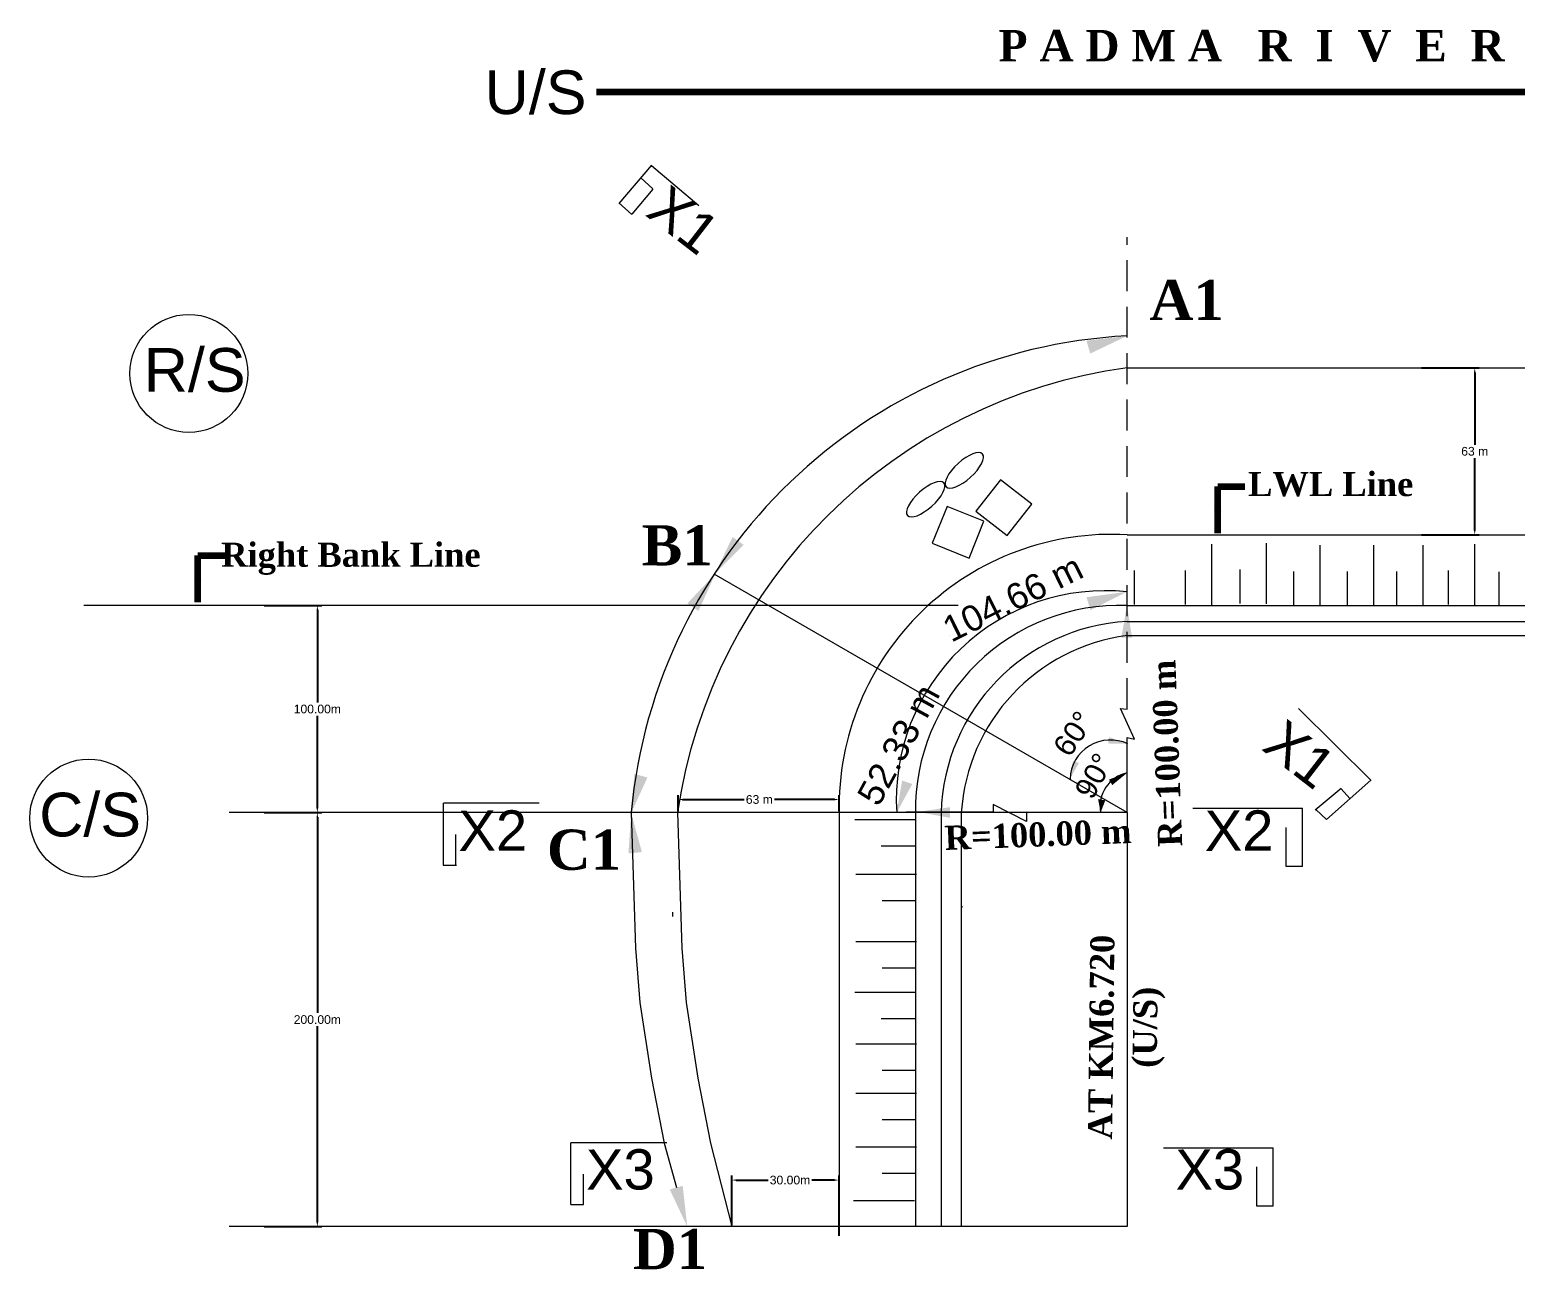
# Model space of a CAD drawing. Header units: inches. Extents: x 15 to 141071, y -30183 to 14738.
# Drawn here: x 140889 to 140949, y -18826.1 to -18776 of the extents above; entities that cross this region are included whole.
import ezdxf

# ---------------------------------------------------------------- set-up
doc = ezdxf.new("R2010")
doc.units = ezdxf.units.IN
doc.header["$MEASUREMENT"] = 0
doc.header["$PDMODE"] = 3
doc.linetypes.add('DASHED2', pattern=[0.375, 0.25, -0.125])
doc.layers.add('LINE', color=7, linetype='Continuous')
doc.styles.add('Arial-200', font='arial.ttf')
doc.styles.get("Standard").update_dxf_attribs({"font": 'arial.ttf'})
doc.dimstyles.get("Standard").update_dxf_attribs({"dimtxt": 0.18, "dimasz": 0.18, "dimexe": 0.18, "dimexo": 0.0625, "dimgap": 0.09, "dimtad": 0, "dimtih": 1, "dimtoh": 1, "dimdec": 4, "dimzin": 0, "dimdsep": 46, "dimtxsty": 'Standard', "dimcen": 0.09, "dimadec": 0, "dimazin": 0, "dimtfac": 1, "dimtdec": 4, "dimtofl": 0, "dimtmove": 0, "dimatfit": 3, "dimfxl": 1, "dimtolj": 1, "dimtzin": 0, "dimarcsym": 0})

# ---------------------------------------------------------------- blocks, each defined once
blk = doc.blocks.new('*D212')
at = {"color": 0, "linetype": 'ByBlock', "lineweight": -2, "ltscale": 0.5, "transparency": 16777216}
for p, q in [((140945.23, -18789.678), (140947.56, -18789.678)), ((140947.38, -18789.858), (140947.38, -18792.779)), ((140947.38, -18796.238), (140947.38, -18793.317)), ((140945.23, -18796.418), (140947.56, -18796.418))]:
    blk.add_line(p, q, dxfattribs=at)
at = {"color": 0, "linetype": 'ByBlock', "ltscale": 0.5, "transparency": 16777216}
for points in [[(140947.35, -18789.858), (140947.41, -18789.858), (140947.38, -18789.678)], [(140947.35, -18796.238), (140947.41, -18796.238), (140947.38, -18796.418)]]:
    blk.add_solid(points, dxfattribs=at)
at = {"layer": 'Defpoints', "color": 0, "linetype": 'ByBlock', "ltscale": 0.5, "transparency": 16777216}
for p in [(140945.168, -18789.678), (140945.168, -18796.418), (140947.38, -18796.418)]:
    blk.add_point(p, dxfattribs=at)
at = {"color": 0, "linetype": 'ByBlock', "lineweight": 20, "ltscale": 0.5, "transparency": 16777216, "insert": (140947.38, -18793.048), "char_height": 0.18, "attachment_point": 5}
blk.add_mtext('\\A1;{\\H1.95x;63 m}', dxfattribs=at)
blk = doc.blocks.new('*D213')
at = {"color": 0, "linetype": 'ByBlock', "lineweight": -2, "ltscale": 0.5, "transparency": 16777216}
for p, q in [((140915.205, -18807.575), (140915.205, -18806.929)), ((140915.385, -18807.109), (140917.874, -18807.109)), ((140921.527, -18807.109), (140919.094, -18807.109)), ((140921.707, -18807.575), (140921.707, -18806.929))]:
    blk.add_line(p, q, dxfattribs=at)
at = {"color": 0, "linetype": 'ByBlock', "ltscale": 0.5, "transparency": 16777216}
for points in [[(140915.385, -18807.079), (140915.385, -18807.139), (140915.205, -18807.109)], [(140921.527, -18807.079), (140921.527, -18807.139), (140921.707, -18807.109)]]:
    blk.add_solid(points, dxfattribs=at)
at = {"layer": 'Defpoints', "color": 0, "linetype": 'ByBlock', "ltscale": 0.5, "transparency": 16777216}
for p in [(140921.707, -18807.109), (140915.205, -18807.637), (140921.707, -18807.637)]:
    blk.add_point(p, dxfattribs=at)
at = {"color": 0, "linetype": 'ByBlock', "lineweight": 20, "ltscale": 0.5, "transparency": 16777216, "insert": (140918.484, -18807.109), "char_height": 0.18, "attachment_point": 5}
blk.add_mtext('\\A1;{\\H1.95x;63 m}', dxfattribs=at)
blk = doc.blocks.new('*D214')
at = {"color": 0, "linetype": 'ByBlock', "lineweight": -2, "ltscale": 0.5, "transparency": 16777216}
for p, q in [((140898.484, -18799.274), (140900.813, -18799.274)), ((140900.633, -18799.454), (140900.633, -18803.186)), ((140900.633, -18807.457), (140900.633, -18803.725)), ((140898.484, -18807.637), (140900.813, -18807.637))]:
    blk.add_line(p, q, dxfattribs=at)
at = {"color": 0, "linetype": 'ByBlock', "ltscale": 0.5, "transparency": 16777216}
for points in [[(140900.603, -18799.454), (140900.663, -18799.454), (140900.633, -18799.274)], [(140900.603, -18807.457), (140900.663, -18807.457), (140900.633, -18807.637)]]:
    blk.add_solid(points, dxfattribs=at)
at = {"layer": 'Defpoints', "color": 0, "linetype": 'ByBlock', "ltscale": 0.5, "transparency": 16777216}
for p in [(140898.421, -18799.274), (140898.421, -18807.637), (140900.633, -18807.637)]:
    blk.add_point(p, dxfattribs=at)
at = {"color": 0, "linetype": 'ByBlock', "lineweight": 20, "ltscale": 0.5, "transparency": 16777216, "insert": (140900.633, -18803.456), "char_height": 0.18, "attachment_point": 5}
blk.add_mtext('\\A1;{\\H1.95x;100.00m}', dxfattribs=at)
blk = doc.blocks.new('*D215')
at = {"color": 0, "linetype": 'ByBlock', "lineweight": -2, "ltscale": 0.5, "transparency": 16777216}
for p, q in [((140898.484, -18807.637), (140900.813, -18807.637)), ((140900.633, -18807.817), (140900.633, -18815.728)), ((140900.633, -18824.177), (140900.633, -18816.266)), ((140898.484, -18824.357), (140900.813, -18824.357))]:
    blk.add_line(p, q, dxfattribs=at)
at = {"color": 0, "linetype": 'ByBlock', "ltscale": 0.5, "transparency": 16777216}
for points in [[(140900.603, -18807.817), (140900.663, -18807.817), (140900.633, -18807.637)], [(140900.603, -18824.177), (140900.663, -18824.177), (140900.633, -18824.357)]]:
    blk.add_solid(points, dxfattribs=at)
at = {"layer": 'Defpoints', "color": 0, "linetype": 'ByBlock', "ltscale": 0.5, "transparency": 16777216}
for p in [(140898.421, -18807.637), (140898.421, -18824.357), (140900.633, -18824.357)]:
    blk.add_point(p, dxfattribs=at)
at = {"color": 0, "linetype": 'ByBlock', "lineweight": 20, "ltscale": 0.5, "transparency": 16777216, "insert": (140900.633, -18815.997), "char_height": 0.18, "attachment_point": 5}
blk.add_mtext('\\A1;{\\H1.95x;200.00m}', dxfattribs=at)
blk = doc.blocks.new('*D216')
at = {"color": 0, "linetype": 'ByBlock', "lineweight": -2, "ltscale": 0.5, "transparency": 16777216}
for p, q in [((140917.372, -18824.295), (140917.372, -18822.298)), ((140917.552, -18822.478), (140918.842, -18822.478)), ((140921.527, -18822.478), (140920.605, -18822.478)), ((140921.707, -18824.73), (140921.707, -18822.298))]:
    blk.add_line(p, q, dxfattribs=at)
at = {"color": 0, "linetype": 'ByBlock', "ltscale": 0.5, "transparency": 16777216}
for points in [[(140917.552, -18822.448), (140917.552, -18822.508), (140917.372, -18822.478)], [(140921.527, -18822.448), (140921.527, -18822.508), (140921.707, -18822.478)]]:
    blk.add_solid(points, dxfattribs=at)
at = {"layer": 'Defpoints', "color": 0, "linetype": 'ByBlock', "ltscale": 0.5, "transparency": 16777216}
for p in [(140921.707, -18822.478), (140917.372, -18824.357), (140921.707, -18824.793)]:
    blk.add_point(p, dxfattribs=at)
at = {"color": 0, "linetype": 'ByBlock', "lineweight": 20, "ltscale": 0.5, "transparency": 16777216, "insert": (140919.724, -18822.478), "char_height": 0.18, "attachment_point": 5}
blk.add_mtext('\\A1;{\\H1.95x;30.00m}', dxfattribs=at)

msp = doc.modelspace()

# ---------------------------------------------------------------- linework, layer by layer
at = {"color": 0, "linetype": 'Continuous', "lineweight": 20, "ltscale": 0.5}
for p, q in [((140914.179617, -18782.447345), (140913.703256, -18782.007907)), ((140913.33365, -18783.477908), (140912.807949, -18783.018289)), ((140933.643757, -18804.669081), (140933.074193, -18803.432096)), ((140933.074193, -18803.432096), (140933.345912, -18803.458033)), ((140933.643757, -18804.669081), (140933.074193, -18803.432096)), ((140933.074193, -18803.432096), (140933.345912, -18803.458033)), ((140943.203543, -18806.339096), (140940.261947, -18803.433923)), ((140933.336035, -18807.628569), (140933.347697, -18804.608712)), ((140933.336035, -18807.628569), (140933.347697, -18804.608712)), ((140933.347697, -18804.608712), (140933.643757, -18804.669081)), ((140933.347697, -18804.608712), (140933.643757, -18804.669081)), ((140941.981743, -18806.670984), (140942.33784, -18807.065308)), ((140933.336039, -18807.637448), (140897.073785, -18807.637448)), ((140909.594107, -18807.261517), (140905.721976, -18807.261517)), ((140905.721976, -18809.759386), (140905.721976, -18807.261517)), ((140921.707418, -18807.637448), (140921.707418, -18824.357448)), ((140927.933366, -18807.619378), (140924.43443, -18807.608508)), ((140927.933366, -18807.619378), (140924.43443, -18807.608508)), ((140924.79152, -18807.519431), (140924.79152, -18824.357448)), ((140925.828779, -18807.61284), (140925.828779, -18824.357448)), ((140926.643717, -18807.615372), (140926.643717, -18824.357448)), ((140927.934312, -18807.314877), (140927.933366, -18807.619378)), ((140927.934312, -18807.314877), (140927.933366, -18807.619378)), ((140929.272139, -18807.994975), (140927.934312, -18807.314877)), ((140929.272139, -18807.994975), (140927.934312, -18807.314877)), ((140929.273448, -18807.623542), (140929.272139, -18807.994975)), ((140929.273448, -18807.623542), (140929.272139, -18807.994975)), ((140933.333616, -18807.636156), (140929.273448, -18807.623542)), ((140933.333616, -18807.636156), (140929.273448, -18807.623542)), ((140933.336039, -18807.627745), (140933.336039, -18824.357448)), ((140933.336039, -18807.627745), (140933.336039, -18824.357448)), ((140935.995244, -18807.459781), (140940.419879, -18807.459781)), ((140940.419879, -18809.818933), (140940.419879, -18807.459781)), ((140939.762136, -18809.818933), (140939.762136, -18808.236221)), ((140906.224862, -18809.759386), (140906.224862, -18808.523506)), ((140906.251931, -18809.775501), (140905.716361, -18809.775501)), ((140940.419879, -18809.818933), (140939.762136, -18809.818933)), ((140914.746161, -18820.970352), (140910.87403, -18820.970352)), ((140910.87403, -18823.468221), (140910.87403, -18820.970352)), ((140934.810173, -18821.168617), (140939.234808, -18821.168617)), ((140939.234808, -18823.527769), (140939.234808, -18821.168617)), ((140938.577065, -18823.527769), (140938.577065, -18821.945056)), ((140911.376916, -18823.468221), (140911.376916, -18822.232341)), ((140910.87403, -18823.468221), (140911.376916, -18823.468221)), ((140939.234808, -18823.527769), (140938.577065, -18823.527769)), ((140933.336039, -18824.357448), (140897.073785, -18824.357448))]:
    msp.add_line(p, q, dxfattribs=at)
at = {"color": 0, "linetype": 'DASHED2', "lineweight": 20, "ltscale": 5}
msp.add_line((140933.338146, -18803.457292), (140933.338146, -18784.392304), dxfattribs=at)
msp.add_line((140933.338146, -18803.457292), (140933.338146, -18784.392304), dxfattribs=at)
at = {"color": 1, "linetype": 'Continuous', "lineweight": 20, "ltscale": 0.5}
msp.add_line((140933.336539, -18807.632238), (140916.660178, -18798.004137), dxfattribs=at)
at = {"color": 0, "linetype": 'Continuous', "lineweight": 20, "ltscale": 0.5}
for points in [[(140913.305724, -18807.637448), (140913.483398, -18813.105285), (140913.657362, -18815.311023), (140914.125435, -18818.366363), (140914.637224, -18820.98581)], [(140915.179213, -18807.637448), (140915.356886, -18813.105285), (140915.530851, -18815.311023), (140915.998923, -18818.366363), (140916.510713, -18820.98581), (140917.372231, -18824.357448)], [(140914.637224, -18820.98581), (140915.144187, -18822.776422)]]:
    msp.add_lwpolyline(points, dxfattribs=at)
for centre, radius, start, end in [((140934.464065, -18809.604389), 21.24957, 93.03726919, 174.6888817), ((140936.202165, -18810.732559), 21.24957, 97.74590502, 171.62477644), ((140936.202165, -18810.732559), 21.24957, 97.74590502, 171.62477644), ((140932.724846, -18807.419712), 11.019579, 86.80952733, 181.13218293), ((140932.724846, -18807.419712), 11.019579, 86.80952733, 181.13218293), ((140932.459809, -18807.117304), 8.442007, 84.02793138, 183.53245029), ((140932.459809, -18807.117304), 8.442007, 84.02793138, 183.53245029), ((140933.042463, -18807.519431), 8.250942, 87.94629337, 180.81955809), ((140933.042463, -18807.519431), 8.250942, 87.94629337, 180.81955809), ((140933.788623, -18807.86769), 7.963923, 93.24265544, 178.34331429), ((140933.788623, -18807.86769), 7.963923, 93.24265544, 178.34331429), ((140934.335992, -18808.132632), 7.709647, 97.43655763, 176.31740752), ((140934.335992, -18808.132632), 7.709647, 97.43655763, 176.31740752), ((140932.662773, -18806.333155), 1.630139, 64.51686859, 178.17203373), ((140936.202165, -18810.732559), 21.24957, 182.49375771, 182.9774298), ((140936.202165, -18810.732559), 21.24957, 182.49375771, 182.9774298), ((140933.788623, -18807.86769), 7.963923, 206.54122207, 206.76417091), ((140933.788623, -18807.86769), 7.963923, 206.54122207, 206.76417091)]:
    msp.add_arc(centre, radius, start, end, dxfattribs=at)
at = {"linetype": 'ByBlock', "lineweight": 20, "ltscale": 0.5}
for points in [[(140931.849332, -18789.100992), (140931.697916, -18788.579183), (140933.339051, -18788.38584)], [(140917.404785, -18796.508356), (140917.84881, -18796.821488), (140916.687399, -18797.997)], [(140916.028211, -18799.49318), (140915.576808, -18799.190779), (140916.709711, -18797.98777)], [(140931.858772, -18799.459303), (140931.698185, -18798.940243), (140933.335657, -18798.71801)], [(140913.441261, -18806.076971), (140913.965607, -18806.219354), (140913.276286, -18807.721199)], [(140913.740945, -18809.231589), (140913.200401, -18809.286572), (140913.305724, -18807.637448)], [(140914.86696, -18822.854911), (140915.389745, -18822.706899), (140915.572389, -18824.349258)]]:
    msp.add_solid(points, dxfattribs=at)
at = {"layer": 'LINE', "color": 7, "lineweight": 20, "ltscale": 0.5}
for p, q in [((140914.124662, -18781.497204), (140912.813696, -18783.037106)), ((140914.124662, -18781.497204), (140912.813696, -18783.037106)), ((140914.133333, -18781.509164), (140916.035685, -18783.118131)), ((140914.183554, -18782.457759), (140913.329819, -18783.473631)), ((140914.183554, -18782.457759), (140913.329819, -18783.473631)), ((140933.332937, -18789.67767), (140963.266501, -18789.67767)), ((140933.332937, -18789.67767), (140963.266501, -18789.67767)), ((140933.338146, -18796.418003), (140962.635845, -18796.418003)), ((140933.338146, -18796.418003), (140962.635845, -18796.418003)), ((140936.764461, -18799.254091), (140936.764461, -18796.798663)), ((140936.764461, -18799.254091), (140936.764461, -18796.798663)), ((140938.974129, -18799.210805), (140938.974129, -18796.755377)), ((140938.974129, -18799.210805), (140938.974129, -18796.755377)), ((140941.140461, -18799.297377), (140941.140461, -18796.841949)), ((140941.140461, -18799.297377), (140941.140461, -18796.841949)), ((140943.306793, -18799.297377), (140943.306793, -18796.841949)), ((140943.306793, -18799.297377), (140943.306793, -18796.841949)), ((140945.299821, -18799.297377), (140945.299821, -18796.841949)), ((140945.299821, -18799.297377), (140945.299821, -18796.841949)), ((140947.379501, -18799.254091), (140947.379501, -18796.798663)), ((140947.379501, -18799.254091), (140947.379501, -18796.798663)), ((140933.635309, -18799.231573), (140933.635309, -18797.862616)), ((140933.635309, -18799.231573), (140933.635309, -18797.862616)), ((140935.698689, -18799.232363), (140935.698689, -18797.863406)), ((140935.698689, -18799.232363), (140935.698689, -18797.863406)), ((140937.908357, -18799.189077), (140937.908357, -18797.82012)), ((140937.908357, -18799.189077), (140937.908357, -18797.82012)), ((140940.074689, -18799.275649), (140940.074689, -18797.906692)), ((140940.074689, -18799.275649), (140940.074689, -18797.906692)), ((140942.241021, -18799.275649), (140942.241021, -18797.906692)), ((140942.241021, -18799.275649), (140942.241021, -18797.906692)), ((140944.234049, -18799.275649), (140944.234049, -18797.906692)), ((140944.234049, -18799.275649), (140944.234049, -18797.906692)), ((140946.313729, -18799.232363), (140946.313729, -18797.863406)), ((140946.313729, -18799.232363), (140946.313729, -18797.863406)), ((140948.366345, -18799.278483), (140948.366345, -18797.909526)), ((140948.366345, -18799.278483), (140948.366345, -18797.909526)), ((140915.894657, -18799.273788), (140891.201437, -18799.273788)), ((140915.894657, -18799.273788), (140891.201437, -18799.273788)), ((140911.54745, -18799.274579), (140893.264816, -18799.274579)), ((140911.54745, -18799.274579), (140893.264816, -18799.274579)), ((140924.459115, -18799.273788), (140910.24044, -18799.273788)), ((140924.459115, -18799.273788), (140910.24044, -18799.273788)), ((140926.522495, -18799.274579), (140912.303819, -18799.274579)), ((140926.522495, -18799.274579), (140912.303819, -18799.274579)), ((140933.332937, -18799.274579), (140963.266501, -18799.274579)), ((140933.332937, -18799.274579), (140963.266501, -18799.274579)), ((140926.177487, -18799.917309), (140926.177487, -18799.917309)), ((140926.177487, -18799.917309), (140926.177487, -18799.917309)), ((140933.324398, -18799.917309), (140963.266501, -18799.917309)), ((140933.324398, -18799.917309), (140963.266501, -18799.917309)), ((140926.177487, -18800.488624), (140926.177487, -18800.488624)), ((140926.177487, -18800.488624), (140926.177487, -18800.488624)), ((140933.332106, -18800.488624), (140963.266501, -18800.488624)), ((140933.332106, -18800.488624), (140963.266501, -18800.488624)), ((140941.984869, -18806.668378), (140940.934941, -18807.543464)), ((140941.39446, -18807.9093), (140940.968694, -18807.515332)), ((140941.39446, -18807.9093), (140940.968694, -18807.515332)), ((140941.39446, -18807.9093), (140940.968694, -18807.515332)), ((140941.39446, -18807.9093), (140940.968694, -18807.515332)), ((140924.79152, -18807.928262), (140922.336092, -18807.928262)), ((140924.79152, -18807.928262), (140922.336092, -18807.928262)), ((140924.769792, -18808.994034), (140923.400835, -18808.994034)), ((140924.769792, -18808.994034), (140923.400835, -18808.994034)), ((140924.834806, -18810.13792), (140922.379378, -18810.13792)), ((140924.834806, -18810.13792), (140922.379378, -18810.13792)), ((140924.813078, -18811.203693), (140923.444121, -18811.203693)), ((140924.813078, -18811.203693), (140923.444121, -18811.203693)), ((140924.83764, -18812.85053), (140922.382212, -18812.85053)), ((140924.83764, -18812.85053), (140922.382212, -18812.85053)), ((140924.815912, -18813.916302), (140923.446955, -18813.916302)), ((140924.815912, -18813.916302), (140923.446955, -18813.916302)), ((140924.79152, -18814.903146), (140922.336092, -18814.903146)), ((140924.79152, -18814.903146), (140922.336092, -18814.903146)), ((140924.769792, -18815.968918), (140923.400835, -18815.968918)), ((140924.769792, -18815.968918), (140923.400835, -18815.968918)), ((140924.834806, -18816.982826), (140922.379378, -18816.982826)), ((140924.834806, -18816.982826), (140922.379378, -18816.982826)), ((140924.813078, -18818.048598), (140923.444121, -18818.048598)), ((140924.813078, -18818.048598), (140923.444121, -18818.048598)), ((140924.834806, -18818.975854), (140922.379378, -18818.975854)), ((140924.834806, -18818.975854), (140922.379378, -18818.975854)), ((140924.813078, -18820.041626), (140923.444121, -18820.041626)), ((140924.813078, -18820.041626), (140923.444121, -18820.041626)), ((140924.834806, -18821.142186), (140922.379378, -18821.142186)), ((140924.834806, -18821.142186), (140922.379378, -18821.142186)), ((140924.813078, -18822.207958), (140923.444121, -18822.207958)), ((140924.813078, -18822.207958), (140923.444121, -18822.207958)), ((140924.748234, -18823.308518), (140922.292806, -18823.308518)), ((140924.748234, -18823.308518), (140922.292806, -18823.308518))]:
    msp.add_line(p, q, dxfattribs=at)
for points in [[(140928.500015, -18796.447858), (140929.48674, -18795.183101), (140928.221984, -18794.196376), (140927.235258, -18795.461133)], [(140928.500015, -18796.447858), (140929.48674, -18795.183101), (140928.221984, -18794.196376), (140927.235258, -18795.461133)], [(140926.95389, -18797.359565), (140927.554562, -18795.872141), (140926.067138, -18795.271469), (140925.466466, -18796.758893)], [(140926.95389, -18797.359565), (140927.554562, -18795.872141), (140926.067138, -18795.271469), (140925.466466, -18796.758893)]]:
    msp.add_lwpolyline(points, close=True, dxfattribs=at)
msp.add_lwpolyline([(140941.39446, -18807.9093), (140943.183071, -18806.327138)], dxfattribs=at)
msp.add_lwpolyline([(140941.39446, -18807.9093), (140943.183071, -18806.327138)], dxfattribs=at)
for centre in [(140895.444073, -18789.901989), (140895.444073, -18789.901989), (140891.396956, -18807.85883), (140891.396956, -18807.85883)]:
    msp.add_circle(centre, 2.381398, dxfattribs=at)
for centre, radius, start, end in [((140933.628546, -18807.383404), 1.383273, 101.86280544, 190.58270699), ((140933.709066, -18807.475464), 1.491122, 186.05358162, 186.23648605)]:
    msp.add_arc(centre, radius, start, end, dxfattribs=at)
at = {"layer": 'LINE', "color": 7, "lineweight": 20, "ltscale": 0.5, "extrusion": (0, 0, -1)}
for centre in [(140926.764869, -18793.816495), (140926.764869, -18793.816495), (140925.203715, -18794.981132), (140925.203715, -18794.981132)]:
    msp.add_ellipse(centre, major_axis=(0.735328, 0.661002), ratio=0.379800122, dxfattribs=at)
at = {"layer": 'LINE', "color": 7, "lineweight": 20, "ltscale": 0.5}
for points in [[(140933.106136, -18800.57291), (140933.539476, -18800.576287), (140933.332937, -18799.274579)], [(140933.106136, -18800.57291), (140933.539476, -18800.576287), (140933.332937, -18799.274579)], [(140932.615334, -18804.591405), (140932.5706, -18804.840205), (140933.339367, -18804.850005)], [(140932.615334, -18804.591405), (140932.5706, -18804.840205), (140933.339367, -18804.850005)], [(140932.628362, -18804.596814), (140932.583629, -18804.845613), (140933.352395, -18804.855413)], [(140932.628362, -18804.596814), (140932.583629, -18804.845613), (140933.352395, -18804.855413)], [(140931.392193, -18805.632233), (140931.15494, -18805.544976), (140931.011795, -18806.300361)], [(140924.662692, -18806.482301), (140924.253326, -18806.340125), (140924.031481, -18807.639312)], [(140932.609865, -18806.301206), (140932.735523, -18806.520552), (140933.330731, -18806.033906)], [(140932.609865, -18806.301206), (140932.735523, -18806.520552), (140933.330731, -18806.033906)], [(140932.623322, -18806.296974), (140932.74898, -18806.51632), (140933.344188, -18806.029674)], [(140932.623322, -18806.296974), (140932.74898, -18806.51632), (140933.344188, -18806.029674)], [(140932.458339, -18807.14054), (140932.166527, -18807.092703), (140932.270726, -18807.637448)], [(140926.184152, -18807.84895), (140926.191615, -18807.415661), (140924.888017, -18807.609917)], [(140926.184152, -18807.84895), (140926.191615, -18807.415661), (140924.888017, -18807.609917)]]:
    msp.add_solid(points, dxfattribs=at)

# ---------------------------------------------------------------- texts
at = {"layer": 'LINE', "color": 7, "lineweight": 20, "ltscale": 0.5, "style": 'Arial-200'}
for s, p in [('U/S', (140907.392647, -18779.429611)), ('U/S', (140907.392647, -18779.429611)), ('R/S', (140893.62365, -18790.642258)), ('R/S', (140893.62365, -18790.642258)), ('C/S', (140889.40013, -18808.599098)), ('C/S', (140889.40013, -18808.599098))]:
    msp.add_text(s, height=1.7660951, dxfattribs=at).set_placement(p)
at = {"layer": 'LINE', "color": 7, "lineweight": 20, "ltscale": 0.5}
for s, insert, char_height, width, attachment_point in [('{\\fTimes New Roman|b1|i0|c0|p18;P A D M A   R  I  V  E  R}', (140928.15083, -18776.031861), 1.26523018, 49.69258669, 1), ('{\\fTimes New Roman|b1|i0|c0|p18;P A D M A   R  I  V  E  R}', (140928.15083, -18776.031861), 1.26523018, 49.69258669, 1), ('{\\fTimes New Roman|b1|i0|c0|p18;A1}', (140934.244261, -18787.748844), 1.62532551, 58.38116407, 7), ('{\\fTimes New Roman|b1|i0|c0|p18;A1}', (140934.244261, -18787.748844), 1.62532551, 58.38116407, 7), ('{\\fTimes New Roman|b1|i0|c0|p18;LWL Line}', (140944.898906, -18794.878971), 0.97519531, 35.02869844, 9), ('{\\fTimes New Roman|b1|i0|c0|p18;LWL Line}', (140944.898906, -18794.878971), 0.97519531, 35.02869844, 9), ('{\\fTimes New Roman|b1|i0|c0|p18;B1}', (140913.73673, -18797.662095), 1.62532551, 58.38116407, 7), ('{\\fTimes New Roman|b1|i0|c0|p18;Right Bank Line}', (140907.227177, -18798.039525), 0.97519531, 35.02869844, 9), ('{\\fTimes New Roman|b1|i0|c0|p18;Right Bank Line}', (140907.227177, -18798.039525), 0.97519531, 35.02869844, 9), ('{\\fTimes New Roman|b1|i0|c0|p18;C1}', (140909.9048, -18809.97124), 1.62532551, 58.38116407, 7), ('{\\fTimes New Roman|b1|i0|c0|p18;D1}', (140913.379056, -18826.079018), 1.62532551, 58.38116407, 7)]:
    msp.add_mtext(s, dxfattribs=dict(at, insert=insert, char_height=char_height, width=width, attachment_point=attachment_point))
for s, insert, char_height, width, attachment_point, rotation in [('X1', (140913.836531, -18783.498288), 1.6253255, 58.38116407, 7, 322.30626857), ('X1', (140913.836531, -18783.498288), 1.6253255, 58.38116407, 7, 322.30626857), ('{\\fTimes New Roman|b1|i0|c0|p18;R=100.00 m}', (140935.309534, -18801.450691), 0.97519531, 35.02869844, 9, 92.1233567), ('{\\fTimes New Roman|b1|i0|c0|p18;R=100.00 m}', (140935.309534, -18801.450691), 0.97519531, 35.02869844, 9, 92.1233567), ('X1', (140938.726082, -18805.072292), 1.6253255, 58.38116407, 7, 322.30626857), ('X1', (140938.726082, -18805.072292), 1.6253255, 58.38116407, 7, 322.30626857), ('X2', (140906.335262, -18809.182732), 1.6253255, 58.38116407, 7, 0.30626857), ('X2', (140936.478423, -18809.182732), 1.6253255, 58.38116407, 7, 0.30626857), ('{\\fTimes New Roman|b1|i0|c0|p18;R=100.00 m}', (140925.949722, -18808.173351), 0.97519531, 35.02869844, 1, 2.1662074), ('{\\fTimes New Roman|b1|i0|c0|p18;AT KM6.720}', (140931.854728, -18812.564535), 0.97519531, 35.02869844, 3, 89.32851316), ('{\\fTimes New Roman|b1|i0|c0|p18;AT KM6.720}', (140931.854728, -18812.564535), 0.97519531, 35.02869844, 3, 89.32851316), ('{\\fTimes New Roman|b1|i0|c0|p18;(U/S)}', (140933.596391, -18814.663309), 0.97519531, 35.02869844, 3, 89.32851316), ('{\\fTimes New Roman|b1|i0|c0|p18;(U/S)}', (140933.596391, -18814.663309), 0.97519531, 35.02869844, 3, 89.32851316), ('X3', (140911.487316, -18822.891568), 1.6253255, 58.38116407, 7, 0.30626857), ('X3', (140935.293352, -18822.891568), 1.6253255, 58.38116407, 7, 0.30626857)]:
    msp.add_mtext(s, dxfattribs=dict(at, insert=insert, char_height=char_height, width=width, attachment_point=attachment_point, rotation=rotation))
at = {"layer": 'LINE', "color": 7, "lineweight": 20, "ltscale": 0.5, "attachment_point": 5}
for s, insert, char_height, rotation in [('104.66 m', (140928.720273, -18798.980079), 1.0400474, 26.33800682), ('52.33 m', (140924.109106, -18804.894406), 1.0400474, 61.33800682), ('\\A1;60°', (140931.169788, -18804.450653), 0.8667062, 56.1899566), ('\\A1;90°', (140932.003672, -18806.155656), 0.8667062, 61.1899566)]:
    msp.add_mtext(s, dxfattribs=dict(at, insert=insert, char_height=char_height, rotation=rotation))

# ---------------------------------------------------------------- dimensions: what is measured, and where the dimension line sits
at = {"linetype": 'ByBlock', "lineweight": 20, "ltscale": 0.5}
for base, p1, p2, text, picture, middle in [((140947.379501, -18796.418003), (140945.167652, -18789.67767), (140945.167652, -18796.418003), '{\\H1.95x;63 m}', '*D212', (140947.379501, -18793.047837)), ((140900.633009, -18807.637448), (140898.42116, -18799.273788), (140898.42116, -18807.637448), '{\\H1.95x;100.00m}', '*D214', (140900.633009, -18803.455618)), ((140900.633009, -18824.357448), (140898.42116, -18807.636657), (140898.42116, -18824.357448), '{\\H1.95x;200.00m}', '*D215', (140900.633009, -18815.997053))]:
    dim = msp.add_linear_dim(base=base, p1=p1, p2=p2, angle=90, text=text, dimstyle='Standard', override={"dimfxl": 700, "dimfxlon": 1}, dxfattribs=at)
    dim.commit()
    dim.dimension.update_dxf_attribs({"geometry": picture, "text_midpoint": middle})
for base, p1, p2, text, picture, middle in [((140921.707418, -18807.109454), (140915.204912, -18807.637448), (140921.707418, -18807.637448), '{\\H1.95x;63 m}', '*D213', (140918.484142, -18807.109454)), ((140921.707418, -18822.4783), (140917.372231, -18824.357448), (140921.707418, -18824.792921), '{\\H1.95x;30.00m}', '*D216', (140919.7236, -18822.4783))]:
    dim = msp.add_linear_dim(base=base, p1=p1, p2=p2, angle=180, text=text, dimstyle='Standard', override={"dimfxl": 700, "dimfxlon": 1}, dxfattribs=at)
    dim.commit()
    dim.dimension.update_dxf_attribs({"geometry": picture, "text_midpoint": middle, "dimtype": 160})

# ---------------------------------------------------------------- leaders
at = {"layer": 'LINE', "color": 7, "lineweight": 20, "ltscale": 0.5}
for points, override in [([(140968.265621, -18778.54317), (140911.908236, -18778.54317)], {"dimtxt": 1.2, "dimasz": 4, "dimclrd": 7, "dimclre": 7, "dimclrt": 7, "dimlwd": 65535, "dimlwe": 65535}), ([(140968.265621, -18778.54317), (140911.908236, -18778.54317)], {"dimtxt": 1.2, "dimasz": 4, "dimclrd": 7, "dimclre": 7, "dimclrt": 7, "dimlwd": 65535, "dimlwe": 65535}), ([(140936.999769, -18796.357552), (140936.999769, -18794.471776), (140938.099567, -18794.471776)], {"dimtxt": 1.2, "dimasz": 0.9, "dimclrd": 7, "dimclre": 7, "dimclrt": 7, "dimlwd": 65535, "dimlwe": 65535}), ([(140936.999769, -18796.357552), (140936.999769, -18794.471776), (140938.099567, -18794.471776)], {"dimtxt": 1.2, "dimasz": 0.9, "dimclrd": 7, "dimclre": 7, "dimclrt": 7, "dimlwd": 65535, "dimlwe": 65535}), ([(140895.800407, -18799.134759), (140895.800407, -18797.248983), (140896.900204, -18797.248983)], {"dimtxt": 1.2, "dimasz": 0.9, "dimclrd": 7, "dimclre": 7, "dimclrt": 7, "dimlwd": 65535, "dimlwe": 65535}), ([(140895.800407, -18799.134759), (140895.800407, -18797.248983), (140896.900204, -18797.248983)], {"dimtxt": 1.2, "dimasz": 0.9, "dimclrd": 7, "dimclre": 7, "dimclrt": 7, "dimlwd": 65535, "dimlwe": 65535})]:
    msp.add_leader(points, dimstyle='Standard', override=override, dxfattribs=at)

doc.saveas('drawing.dxf')
